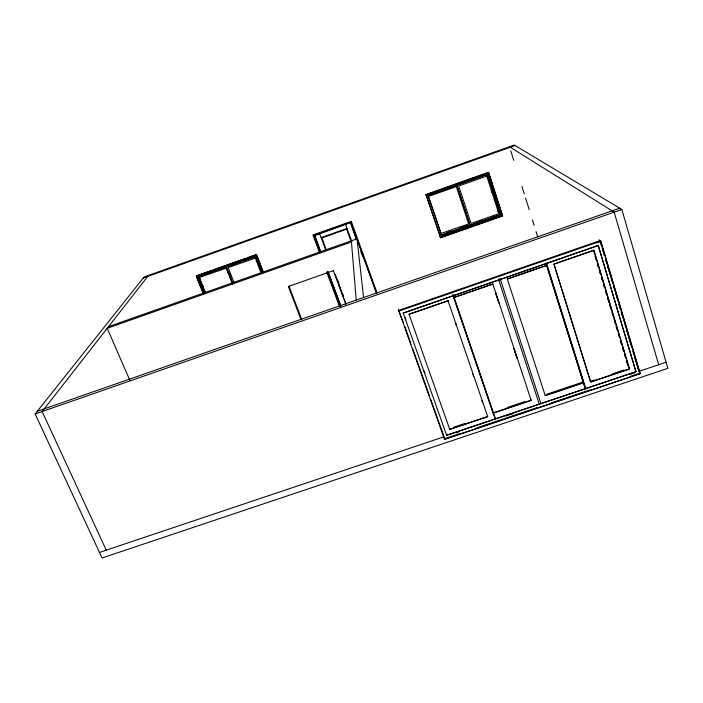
<?xml version="1.0" encoding="UTF-8"?>
<svg xmlns="http://www.w3.org/2000/svg" width="703" height="703" viewBox="0 0 703 703"><rect width="100%" height="100%" fill="white"/><g stroke="black" fill="none" stroke-linecap="round" stroke-linejoin="round"><path stroke-width="1.05" d="M321.166 237.561L347.036 228.484M314.056 235.452L314.013 235.892L351.017 222.341M262.404 272.166L256.191 256.059M261.085 273.221L255.312 257.931M228.273 267.527L255.242 258.124M199.424 277.474L226.199 268.142L232.526 284.135M205.083 293.01L198.58 276.841L205.109 292.949M148.597 275.348L42.154 411.545L106.267 550.168M35.15 413.988L144.097 276.947L514.236 145.02L621.856 209.485L667.85 368.346L102.058 557.98L35.15 413.988L621.856 209.485M143.227 278.045L515.088 145.521M210.645 270.831L197.367 275.55L255.593 254.943M214.731 269.381L244.345 258.889M248.423 257.439L255.576 254.881M196.374 275.971L203.308 293.054M426 194.52L440.702 237.755L502.592 216.014L488.664 172.604L426.159 194.793M427.002 194.09L487.416 172.639M313.828 235.382L350.867 222.236M199.81 276.112L256.173 256.12M199.74 276.235L226.199 266.841M428.997 194.836L456.493 185.082M487.856 173.957L456.634 185.038L469.991 225.514L500.914 214.643L487.812 173.922M441.466 235.013L427.986 195.197L456.555 185.153M198.545 276.903L255.637 256.595L261.929 272.913M487.32 174.485L428.153 195.487M428.408 196.462L456.3 186.594L468.629 223.932L440.878 233.458M486.775 176.075L458.699 186.014L471.045 223.449L498.858 213.668L486.757 176.058M351.14 241.604L346.658 229.16L321.948 237.922L326.5 250.321M108.473 326.684L357.019 238.827L376.685 293.406M333.363 270.664L288.344 286.499L300.831 319.1M446.431 232.913L451.554 231.111M459.753 228.211L467.97 225.338M479.235 221.366L482.32 220.294M441.414 234.916L470.228 224.907M479.393 221.559L482.548 220.575M492.741 216.876L494.877 216.243M500.228 214.661L441.598 235.268L428.03 195.285M440.201 236.77L451.519 232.869M470.351 226.252L471.001 226.032M476.151 224.213L489.499 219.521M440.377 236.964L471.177 226.146M476.309 224.345L501.977 215.329L500.325 210.179M440.43 237.069L502.065 215.417L440.377 237.139M425.974 194.45L440.517 237.412L502.346 215.619L488.357 172.332M440.517 237.412L502.364 215.689L488.462 172.34M37.277 411.308L619.721 208.211M601.654 245.822L600.098 240.593L398.689 310.427L444.507 439.305L640.178 373.653L600.757 241.094L398.847 311.095L398.434 309.364M398.961 311.376L403.759 323.565M596.627 242.86L599.729 241.779M403.223 313.002L598.227 245.452L635.987 371.711L446.642 435.28L403.25 313.116L598.341 245.54M546.732 265.268L507.294 278.933L545.264 395.684L583.639 382.784L546.864 265.409L507.399 279.073M453.778 297.641L492.917 284.091M409.049 314.355L448.075 300.84M507.153 407.573L524.596 401.703M546.881 394.216L583.095 382.028L583.49 382.573L545.141 395.473M493.031 412.995L531.073 400.2M493.119 413.215L531.187 400.42L492.821 283.942L453.699 297.483L492.768 412.186M453.62 427.257L464.885 423.47M591.197 381.008L594.246 379.98M612.585 373.82L623.789 370.05M487.645 416.501L449.709 429.252L449.525 428.637M635.987 371.711L446.642 435.28M99.483 552.444L443.716 436.879M456.08 432.732L459.2 431.686M505.984 415.983L513.26 413.54M629.695 374.453L634.897 372.704M666.084 362.238L638.992 371.333L638.06 368.196M444.331 438.777L459.938 433.54M476.581 427.951L537.971 407.353M551.504 402.819L590.002 389.901M629.537 376.632L639.941 373.144M640.178 373.653L444.507 439.305M509.482 146.716L614.176 212.165L658.685 364.725M599.044 239.785L600.757 241.094M502.364 215.689L501.793 215.136L502.592 216.014M469.991 225.514L456.511 184.889M539.166 403.777L498.392 279.021M530.642 399.418L531.187 400.42M440.219 236.841L440.702 237.755M129.835 380.297L107.216 328.292L351.447 241.981L356.245 300.084M198.448 279.293L197.64 277.272L198.8 280.304M199.678 282.29L201.295 286.306M199.617 282.307L201.243 286.314M202.455 289.32L203.677 292.325M196.682 275.523L203.536 292.712M196.532 275.594L203.466 292.676M196.471 275.892L203.808 293.968M203.229 293.502L196.286 276.393L256.507 255.022L263.212 272.307M199.749 278.23L200.619 280.479M202.587 285.277L203.431 287.422M198.791 276.472L205.329 292.606M198.721 276.595L205.241 292.685M228.185 267.729L234.117 282.747M229.213 273.124L230.812 277.158M226.173 266.569L232.508 282.527M226.058 266.806L232.403 282.773M255.558 256.287L261.788 272.333M256.577 254.548L263.247 271.859M288.995 286.121L301.807 319.628M320.665 251.604L314.584 235.206L320.682 252.342M328.266 272.105L340.814 305.928M327.87 271.674L340.832 306.605M314.452 235.883L320.55 252.342M327.809 271.885L340.401 305.823M314.443 236.48L316.341 241.604M318.626 247.755L319.768 250.83M328.521 274.416L330.419 279.539M332.704 285.69L334.61 290.822M337.651 299.021L339.549 304.153M313.591 234.749L320.269 252.737M327.466 272.131L339.971 305.814M319.443 252.465L312.949 234.978L351.28 221.375L377.054 292.931M326.702 272.017L339.312 305.963M337.493 280.084L339.382 285.216M342.414 293.432L343.556 296.508M335.261 274.478L338.661 283.678M339.417 285.726L343.574 296.982M344.329 299.021L345.463 302.097M339.004 285.559L339.76 287.641M319.434 232.992L325.717 249.996M333.319 270.523L345.885 304.548M345.683 224.732L351.895 241.911M355.103 233.686L356.219 236.779M350.639 221.603L376.43 293.169M352.08 225.971L356.869 239.292M356.447 238.958L350.498 222.456L356.421 239.257M360.841 251.507L362.678 256.604M404.858 326.649L411.07 344.119M412.538 348.222L429.366 395.49M430.825 399.603L444.727 438.646M405.156 317.694L405.895 319.795M424.129 371.131L424.858 373.188M455.526 322.8L456.229 324.865M455.272 322.818L455.983 324.883M481.942 400.64L482.645 402.705M472.776 374.137L473.488 376.219M453.145 294.75L495.492 419.173M453.013 294.742L495.053 418.127M456.924 185.434L470.087 225.329M495.633 292.87L498.699 302.202M514.051 348.846L517.118 358.17M495.536 292.712L498.945 303.072M513.937 348.653L517.013 357.976M500.044 278.45L540.853 403.381M488.339 172.973L493.067 187.552M493.945 190.443L499.341 207.095M488.277 173L492.9 187.411M493.884 190.469L499.174 206.963M500.167 210.048L501.485 214.169M487.153 174.159L500.22 214.828M491.318 190.539L492.003 192.64M497.689 210.355L498.374 212.464M546.609 263.511L585.871 388.838M546.003 262.86L585.502 388.908M510.791 150.908L513.744 160.337M521.951 186.523L524.253 193.861M525.563 198.053L529.174 209.573M532.461 220.057L534.104 225.294M536.073 231.577L537.716 236.814M546.073 263.625L585.204 388.495M593.657 250.927L594.29 253.018M595.23 256.164L596.17 259.31M597.436 263.502L598.376 266.648M599.316 269.794L600.573 273.985M601.522 277.131L602.779 281.323M603.719 284.469L604.668 287.615M605.924 291.807L606.865 294.952M607.814 298.098L609.07 302.29M610.011 305.436L610.96 308.582M612.216 312.773L613.157 315.919M614.097 319.065L615.362 323.257M616.303 326.403L617.243 329.549M618.499 333.74L619.448 336.886M620.705 341.078L621.645 344.224M622.594 347.37L623.851 351.562M624.791 354.707L625.74 357.853M626.997 362.045L627.937 365.191M595.072 256.033L596.329 260.224M597.269 263.361L598.218 266.507M599.474 270.699L600.415 273.845M601.355 276.982L602.612 281.174M603.561 284.32L604.501 287.465M605.758 291.657L606.698 294.794M607.647 297.94L608.903 302.132M609.844 305.278L611.1 309.469M612.049 312.607L612.99 315.752M614.246 319.944L615.187 323.09M616.136 326.227L617.392 330.419M618.332 333.565L619.273 336.711M620.529 340.902L621.478 344.039M622.419 347.185L623.675 351.377M624.624 354.523L625.565 357.66M626.821 361.852L627.761 364.998M600.643 241.015L640.055 373.521M602.278 247.913L604.448 255.233M605.696 259.416L607.251 264.644M607.875 266.745L610.055 274.065M611.294 278.247L612.858 283.476M613.473 285.567L618.455 302.299M619.079 304.39L620.635 309.619M621.259 311.71L623.438 319.039M625.301 325.313L626.232 328.45M626.856 330.542L631.839 347.273M633.078 351.456L637.436 366.105M600.652 242.614L601.583 245.751M602.207 247.843L604.387 255.154M605.626 259.337L606.566 262.474M607.805 266.657L609.36 271.885M609.984 273.977L612.164 281.288M613.403 285.471L614.958 290.699M615.582 292.791L617.761 300.102M619 304.285L620.556 309.513M621.18 311.605L622.735 316.833M623.359 318.925L625.538 326.236M626.777 330.419L628.333 335.647M628.957 337.739L631.136 345.059M632.999 351.324L633.93 354.461M634.554 356.553L638.913 371.184M598.227 245.452L635.864 371.579M357.019 238.827L363.565 297.527M448.004 300.682L409.005 314.188L449.779 429.48L487.733 416.721L448.004 300.682M593.771 250.224L553.876 264.029L590.582 381.896L629.352 368.864L593.771 250.224M593.93 250.356L554.017 264.17L590.731 382.107L629.528 369.066L593.93 250.356"/></g></svg>
